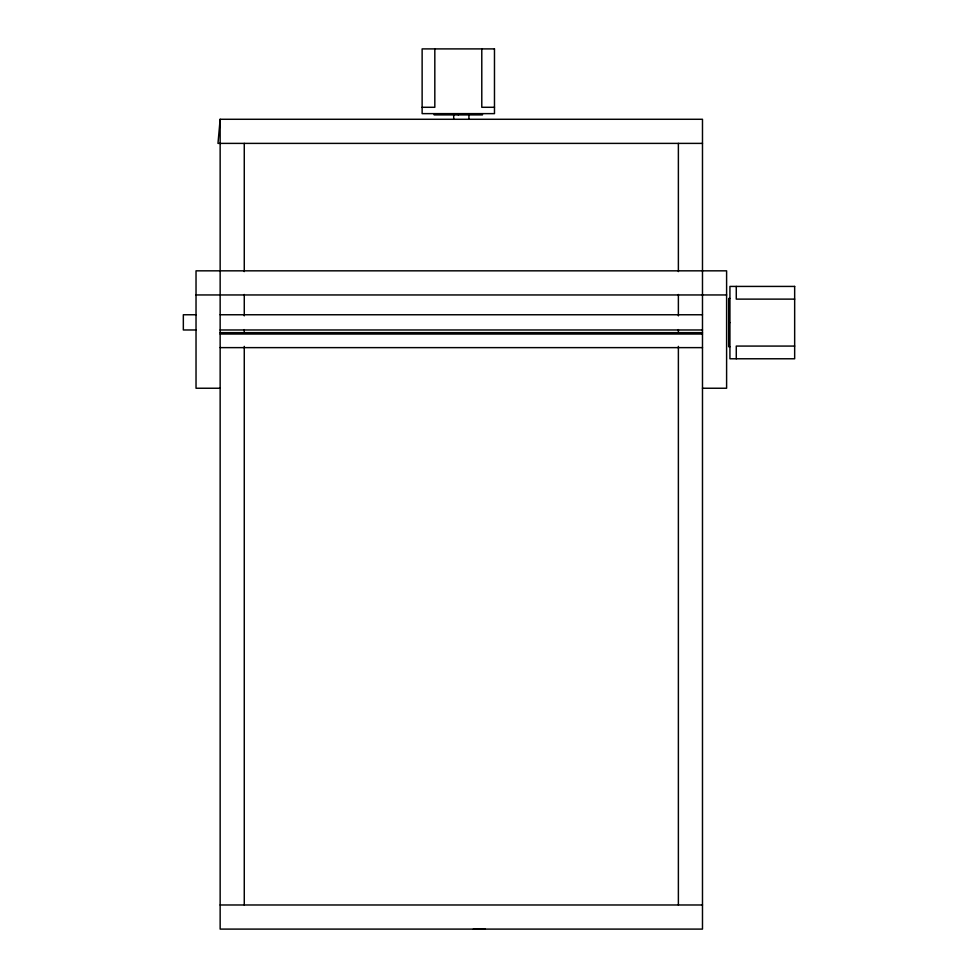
<?xml version="1.0" encoding="UTF-8"?>
<svg xmlns="http://www.w3.org/2000/svg" width="978" height="978" viewBox="0 0 978 978"><rect width="100%" height="100%" fill="white"/><g stroke="black" fill="none" stroke-linecap="round" stroke-linejoin="round"><path stroke-width="1.47" d="M220.148 119.279L220.148 929.1L702.485 929.1L702.485 119.279L220.148 119.279L217.984 143.387L702.485 143.387M484.905 929.088L473.364 929.1M484.599 929.1L485.259 929.063M422.129 107.287L434.819 107.287L434.819 48.9M494.477 107.287L481.787 107.287L481.787 48.9M196.028 294.953L726.605 294.953M729.93 298.486L728.659 298.486L728.659 346.713L729.93 346.713M794.662 299.121L736.275 299.121L736.275 286.42M196.028 314.757L183.338 314.757L183.338 329.977L196.028 329.977M220.148 314.757L702.485 314.757M728.659 322.606L729.93 322.606M220.148 329.977L702.485 329.977M220.148 332.654L702.485 332.654M220.148 334.024L702.485 334.024M794.662 346.078L736.275 346.078L736.275 358.779M220.148 347.63L702.485 347.63M220.148 388.242L196.028 388.242L196.028 270.833L726.605 270.833L726.605 388.242L702.485 388.242M220.148 904.98L702.485 904.98M474.819 929.063L479.22 929.088M678.377 143.387L678.377 271.591M678.377 294.488L678.377 315.857M678.377 329.598L678.377 332.642M678.377 346.383L678.377 904.98M482.423 113.631L482.423 114.903L434.183 114.903L434.183 113.631M468.927 113.619L468.927 119.279M458.303 113.631L458.303 114.903M453.694 113.619L453.694 119.279M244.268 143.387L244.268 271.591M244.268 294.488L244.268 315.857M244.268 329.598L244.268 332.642M244.268 346.383L244.268 904.98M494.477 48.9L422.129 48.9L422.129 113.631L494.477 113.631L494.477 48.9M794.662 286.42L729.93 286.42L729.93 358.779L794.662 358.779L794.662 286.42"/></g></svg>
